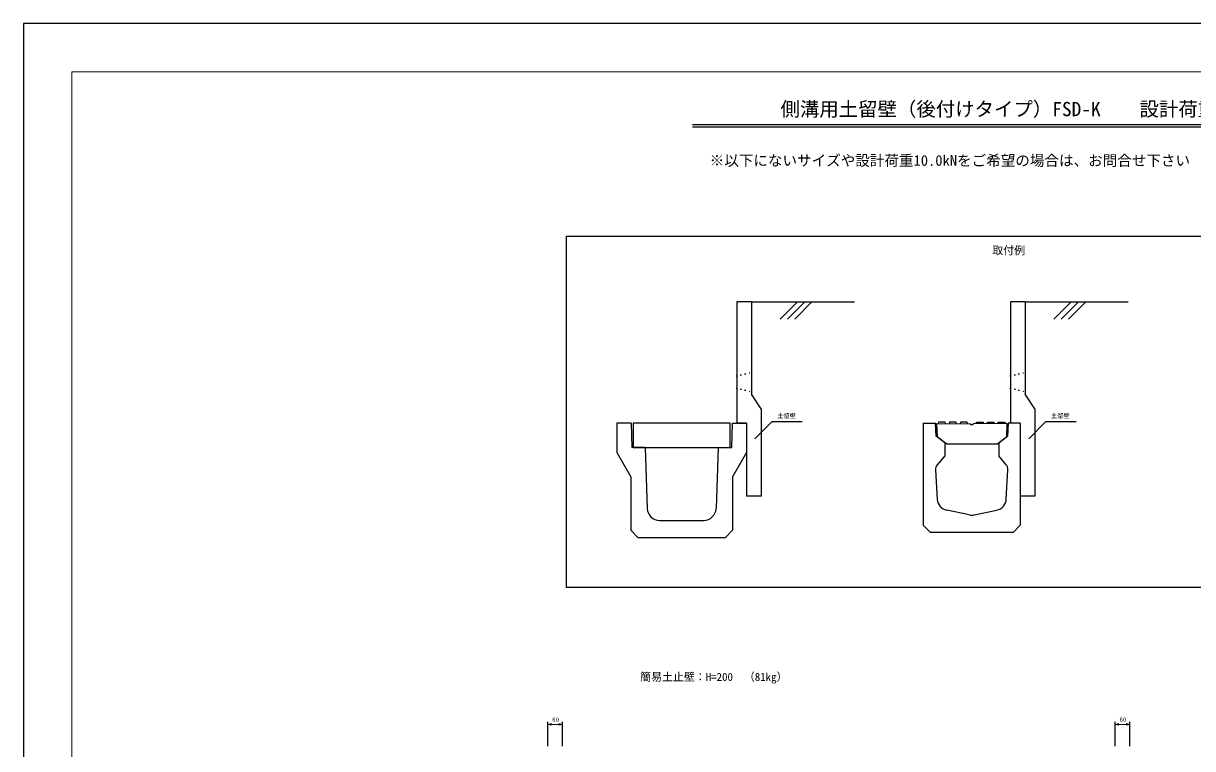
# Model space of a CAD drawing. Units: millimetres, scale not verified. Extents: x -4200 to 4200, y -2970 to 2970.
# Drawn here: x -4200 to 618, y -19 to 2970 of the extents above; entities that cross this region are included whole.
import ezdxf
from ezdxf.enums import TextEntityAlignment as Align

# ---------------------------------------------------------------- set-up
doc = ezdxf.new("R2010")
doc.units = ezdxf.units.MM
doc.header["$LTSCALE"] = 10
doc.linetypes.add('DOTTED', pattern=[1.75, 0.25, -1.5])
for name, color, linetype, lineweight in [('0-0_DIM', 7, 'Continuous', 13), ('0-1_Defpoints', 5, 'Continuous', 25), ('0-2_HATCH', 6, 'Continuous', 25), ('0-3_HYO', 3, 'Continuous', 25), ('0-4_OUTLINE', 3, 'Continuous', 25), ('0-5_OUTLINE2', 4, 'DOTTED', 25), ('0-6_TXT', 7, 'Continuous', 25), ('0-7_WAKU', 3, 'Continuous', 13)]:
    doc.layers.add(name, color=color, linetype=linetype, lineweight=lineweight)
doc.styles.add('ＭＳ ゴシック', font='')
doc.styles.get('ＭＳ ゴシック').set_extended_font_data('MS Gothic')

msp = doc.modelspace()

# ---------------------------------------------------------------- linework, layer by layer
at = {"layer": '0-0_DIM', "lineweight": 25}
for p, q in [((-1113.86, 1329.02), (-1185.09, 1257.79)), ((-1113.86, 1329.02), (-990.13, 1329.02)), ((14.17, 1329.02), (-57.07, 1257.79)), ((14.17, 1329.02), (137.9, 1329.02)), ((-2038.5, -8.55), (-2038.5, 91.45)), ((-1978.5, -8.55), (-1978.5, 91.45)), ((299.34, -8.55), (299.34, 91.45)), ((359.34, -8.55), (359.34, 91.45))]:
    msp.add_line(p, q, dxfattribs=at)
at = {"layer": '0-0_DIM'}
for p, q in [((-1978.5, 81.45), (-2038.5, 81.45)), ((359.34, 81.45), (299.34, 81.45))]:
    msp.add_line(p, q, dxfattribs=at)
for points in [[(-2023.5, 85.47), (-2038.5, 81.45), (-2023.5, 77.43)], [(-1993.5, 85.47), (-1978.5, 81.45), (-1993.5, 77.43)], [(314.34, 85.47), (299.34, 81.45), (314.34, 77.43)], [(344.34, 85.47), (359.34, 81.45), (344.34, 77.43)]]:
    msp.add_lwpolyline(points, dxfattribs=at)
at = {"layer": '0-1_Defpoints'}
msp.add_lwpolyline([(-4200, -2970), (4200, -2970), (4200, 2970), (-4200, 2970)], close=True, dxfattribs=at)
at = {"layer": '0-2_HATCH'}
for p, q in [((-399.71, 1320.57), (-401.21, 1327.08)), ((-354.71, 1320.11), (-356.21, 1326.63)), ((-309.71, 1319.65), (-311.21, 1326.17)), ((-273.71, 1319.65), (-272.21, 1326.17)), ((-228.71, 1320.11), (-227.21, 1326.63)), ((-183.71, 1320.57), (-182.21, 1327.08))]:
    msp.add_line(p, q, dxfattribs=at)
msp.add_lwpolyline([(-1687.23, 1222), (-1287.23, 1222), (-1287.23, 1322), (-1687.23, 1322)], close=True, dxfattribs=at)
for points in [[(-401.16, 1327.08), (-428.16, 1327.36), (-429.71, 1320.87)], [(-356.16, 1326.62), (-383.16, 1326.9), (-384.71, 1320.42)], [(-311.16, 1326.17), (-338.16, 1326.44), (-339.71, 1319.96)], [(-272.26, 1326.17), (-245.26, 1326.44), (-243.71, 1319.96)], [(-227.26, 1326.62), (-200.26, 1326.9), (-198.71, 1320.42)], [(-182.26, 1327.08), (-155.26, 1327.36), (-153.71, 1320.87)]]:
    msp.add_lwpolyline(points, dxfattribs=at)
at = {"layer": '0-3_HYO'}
msp.add_lwpolyline([(-1961.55, 2092.88), (1682.52, 2092.88), (1682.52, 644.96), (-1961.55, 644.96)], close=True, dxfattribs=at)
at = {"layer": '0-4_OUTLINE'}
for p, q in [((-1199.73, 1822), (-1199.73, 1442)), ((-71.71, 1822), (-71.71, 1442)), ((-1159.73, 1382), (-1199.73, 1442)), ((-31.71, 1382), (-71.71, 1442)), ((-1159.73, 1382), (-1159.73, 1022)), ((-31.71, 1382), (-31.71, 1022)), ((-1754.73, 1322), (-1754.73, 1202)), ((-1694.73, 1322), (-1754.73, 1322)), ((-1694.73, 1322), (-1692.23, 1222)), ((-1279.73, 1322), (-1282.23, 1222)), ((-1219.73, 1322), (-1259.73, 1322)), ((-1219.73, 1322), (-1219.73, 1022)), ((-491.71, 1322), (-491.71, 902)), ((-491.71, 1322), (-441.71, 1322)), ((-438.71, 1269.12), (-441.71, 1322)), ((-436.69, 1320.95), (-297.73, 1319.53)), ((-436.69, 1320.95), (-434.62, 1266.04)), ((-297.73, 1319.53), (-296.21, 1316.33)), ((-287.21, 1316.33), (-296.21, 1316.33)), ((-285.69, 1319.53), (-287.21, 1316.33)), ((-146.71, 1320.95), (-285.69, 1319.53)), ((-146.71, 1320.95), (-148.78, 1266.05)), ((-91.71, 1322), (-131.71, 1322)), ((-91.71, 1322), (-91.71, 902)), ((-91.71, 1322), (-91.71, 1022)), ((-402.71, 1242), (-438.71, 1269.12)), ((-394.71, 1235.97), (-434.62, 1266.04)), ((-188.71, 1235.97), (-148.78, 1266.05)), ((-180.71, 1242), (-144.71, 1269.12)), ((-1637.23, 1222), (-1692.23, 1222)), ((-1637.23, 1222), (-1628.84, 970.33)), ((-1337.23, 1222), (-1345.62, 970.33)), ((-1337.23, 1222), (-1282.23, 1222)), ((-188.71, 1235.97), (-394.71, 1235.97)), ((-180.71, 1242), (-180.71, 1188.47)), ((-1754.73, 1202), (-1697.23, 1102)), ((-1219.73, 1202), (-1277.23, 1102)), ((-149.37, 1151.13), (-180.71, 1188.47)), ((-441.01, 1130.09), (-433.76, 1007.76)), ((-149.42, 1010), (-142.4, 1130.09)), ((-1697.23, 1102), (-1697.23, 882)), ((-1277.23, 1102), (-1277.23, 882)), ((-1159.73, 1022), (-1219.73, 1022)), ((-31.71, 1022), (-91.71, 1022)), ((-302.18, 944.24), (-394.5, 964.02)), ((-281.23, 944.24), (-188.86, 964.02)), ((-1578.87, 922), (-1395.59, 922)), ((-1667.23, 852), (-1697.23, 882)), ((-1307.23, 852), (-1277.23, 882)), ((-491.71, 902), (-461.71, 872)), ((-121.71, 872), (-461.71, 872)), ((-121.71, 872), (-91.71, 902)), ((-1667.23, 852), (-1307.23, 852))]:
    msp.add_line(p, q, dxfattribs=at)
for points in [[(-1199.73, 1822), (-1259.73, 1822), (-1259.73, 1322)], [(-71.71, 1822), (-131.71, 1822), (-131.71, 1322)], [(-1279.73, 1322), (-1219.73, 1322), (-1219.73, 1202)], [(-91.71, 1322), (-141.71, 1322), (-144.71, 1269.12)], [(-402.71, 1242), (-402.71, 1188.47), (-434.04, 1151.13)]]:
    msp.add_lwpolyline(points, dxfattribs=at)
for centre, radius, start, end in [((-411.06, 1131.85), 30, 140, 183.36646), ((-172.35, 1131.84), 30, 356.65582, 40), ((-1578.87, 972), 50, 181.90915, 270), ((-1395.59, 972), 50, 270, 358.09085), ((-384.03, 1012.91), 50, 185.91636, 257.90549), ((-199.34, 1012.91), 50, 282.0892, 356.65582), ((-291.71, 993.13), 50, 257.90524, 282.0892)]:
    msp.add_arc(centre, radius, start, end, dxfattribs=at)
at = {"layer": '0-5_OUTLINE2', "linetype": 'Continuous'}
for p, q in [((-1199.73, 1822), (-775.26, 1822)), ((-1010.25, 1822), (-1080.96, 1751.28)), ((-980.25, 1822), (-1050.96, 1751.28)), ((-950.25, 1822), (-1020.96, 1751.28)), ((-71.71, 1822), (352.77, 1822)), ((117.77, 1822), (47.06, 1751.28)), ((147.77, 1822), (77.06, 1751.28)), ((177.77, 1822), (107.06, 1751.28))]:
    msp.add_line(p, q, dxfattribs=at)
at = {"layer": '0-5_OUTLINE2'}
for p, q in [((-1259.73, 1517), (-1199.73, 1532)), ((-131.71, 1517), (-71.71, 1532)), ((-1259.73, 1467), (-1199.73, 1452)), ((-131.71, 1467), (-71.71, 1452))]:
    msp.add_line(p, q, dxfattribs=at)
at = {"layer": '0-6_TXT'}
for p, q in [((-1442.04, 2553.33), (1442.04, 2553.33)), ((-1442.04, 2543.73), (1442.04, 2543.73))]:
    msp.add_line(p, q, dxfattribs=at)
at = {"layer": '0-7_WAKU'}
msp.add_lwpolyline([(-4000, -2770), (4000, -2770), (4000, 2770), (-4000, 2770)], close=True, dxfattribs=at)

# ---------------------------------------------------------------- texts
at = {"layer": '0-0_DIM', "style": 'ＭＳ ゴシック'}
for s, p in [('土留壁', (-1093.36, 1338.39)), ('土留壁', (34.67, 1338.39)), ('60', (-2021, 86.32)), ('60', (316.84, 86.32))]:
    msp.add_text(s, height=18.33, dxfattribs=at).set_placement(p, align=Align.BOTTOM_LEFT)
at = {"layer": '0-6_TXT', "style": 'ＭＳ ゴシック'}
for s, height, p in [('側溝用土留壁（後付けタイプ）FSD-K\u3000\u3000設計荷重\u30005.0kN/m', 58.65, (-1080, 2570)), ('※以下にないサイズや設計荷重10.0kNをご希望の場合は、お問合せ下さい', 43.99, (-1371.75, 2369.89)), ('取付例', 32.99, (-207.01, 2008.06)), ('簡易土止壁：H=200  （81kg）', 32.99, (-1658.07, 250.55))]:
    msp.add_text(s, height=height, dxfattribs=at).set_placement(p, align=Align.BOTTOM_LEFT)

doc.saveas('drawing.dxf')
